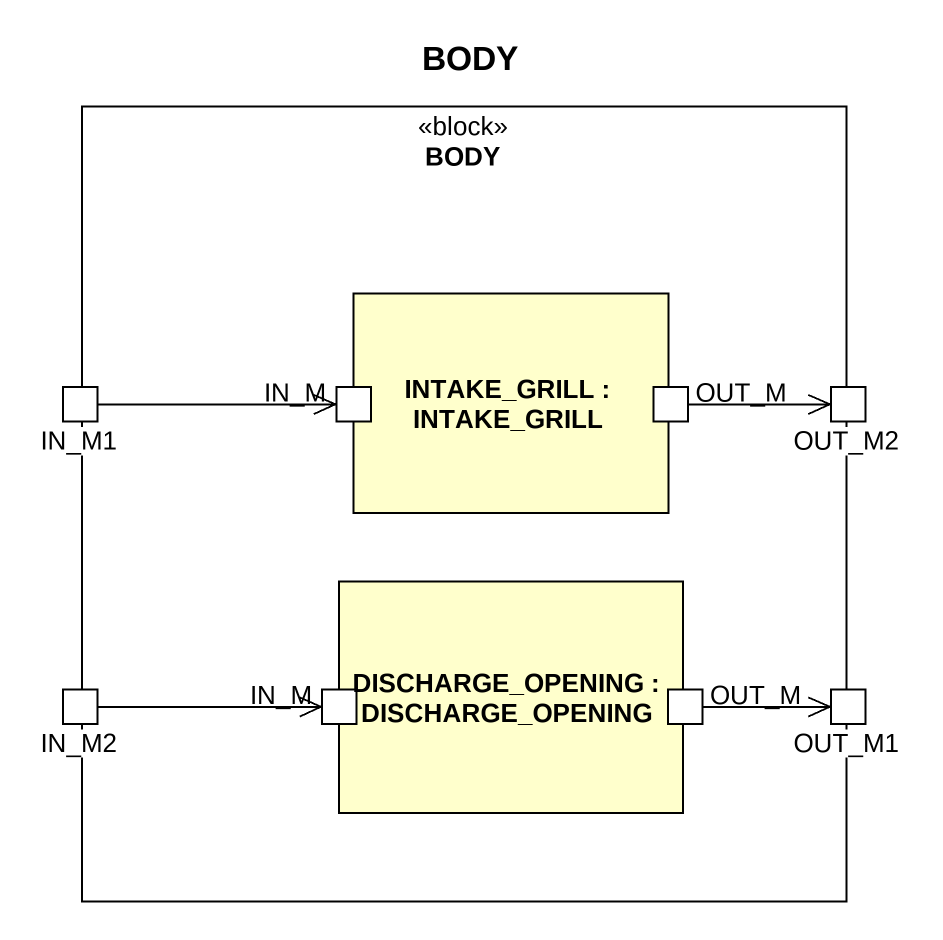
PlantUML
@startuml
title BODY
rectangle BODY <<block>> {
  rectangle "INTAKE_GRILL : INTAKE_GRILL" as INTAKE_GRILL {
    port IN_M
    port OUT_M
  }
  port IN_M1
  port OUT_M2
  rectangle "DISCHARGE_OPENING : DISCHARGE_OPENING" as DISCHARGE_OPENING {
    port "IN_M" as IN_M_2
    port "OUT_M" as OUT_M_2
  }
  port IN_M2
  port OUT_M1
}
IN_M1 -right-> IN_M
OUT_M -right-> OUT_M2
IN_M2 -right-> IN_M_2
OUT_M_2 -right-> OUT_M1
@enduml
